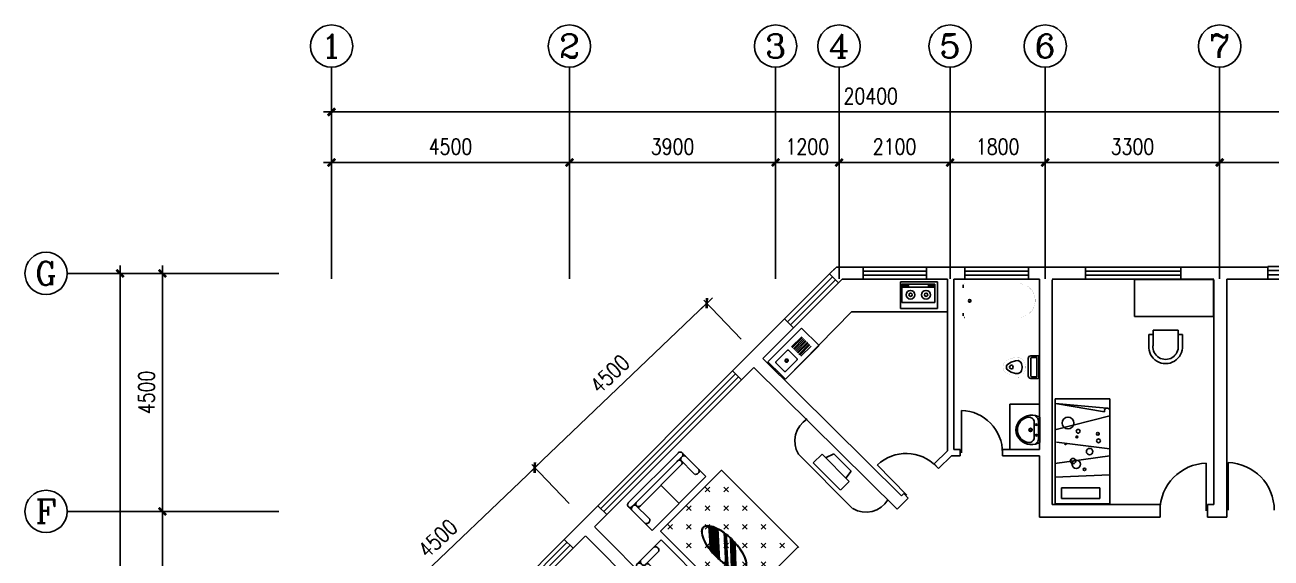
# Model space of a CAD drawing. Header units: millimetres. Extents: x 848 to 39704, y 306 to 29626.
# Drawn here: x 848 to 24420, y 19550 to 29626 of the extents above; entities that cross this region are included whole.
import ezdxf
from ezdxf.enums import TextEntityAlignment as Align

# ---------------------------------------------------------------- set-up
doc = ezdxf.new("R2010")
doc.units = ezdxf.units.MM
doc.linetypes.add('HIDDEN', pattern=[7.5, 5, -2.5])
for name, color, linetype in [('AXIS', 3, 'Continuous'), ('AXIS_TEXT', 7, 'Continuous'), ('CC1', 1, 'Continuous'), ('HZ', 4, 'Continuous'), ('LT2', 5, 'Continuous'), ('MC', 2, 'Continuous'), ('PUB_DIM', 3, 'Continuous'), ('PUB_TEXT', 7, 'Continuous'), ('TOTHER', 7, 'Continuous'), ('WALL', 255, 'Continuous'), ('WINDOW', 2, 'Continuous'), ('WINDOW_TEXT', 7, 'Continuous')]:
    doc.layers.add(name, color=color, linetype=linetype)
doc.styles.add('COMPLEX', font='COMPLEX')
doc.styles.add('DIM_FONT', font='SIMPLEX.shx', dxfattribs={"width": 0.8})
doc.styles.add('SIMPLEX', font='SIMPLEX.SHX')
doc.styles.get("Standard").update_dxf_attribs({"font": 'arial.ttf'})
doc.dimstyles.new('AXIS', dxfattribs={"dimtxt": 300, "dimasz": 1, "dimexe": 250, "dimexo": 300, "dimgap": 150, "dimtad": 1, "dimdec": 0, "dimdsep": 46, "dimtxsty": 'DIM_FONT', "dimblk": '_DIMX', "dimcen": 2.5, "dimse1": 1, "dimse2": 1, "dimclrt": 7, "dimadec": 0, "dimazin": 0, "dimtfac": 1, "dimtdec": 0, "dimtix": 1, "dimtmove": 2, "dimatfit": 3, "dimldrblk": '_DIMX', "dimfxl": 1, "dimtolj": 1, "dimtzin": 0, "dimarcsym": 0})

# ---------------------------------------------------------------- blocks, each defined once
blk = doc.blocks.new('_DIMX')
blk.add_line((-150, 0), (150, 0))
at = {"const_width": 50}
blk.add_lwpolyline([(-70, -70), (70, 70)], dxfattribs=at)
blk = doc.blocks.new('*D54')
at = {"layer": 'AXIS', "color": 0, "lineweight": -2, "transparency": 16777216}
blk.add_line((2648, 24929), (2648, 4531), dxfattribs=at)
at = {"layer": 'DEFPOINTS', "color": 0, "transparency": 16777216}
for p in [(5648, 24930), (2648, 4530), (5648, 4530)]:
    blk.add_point(p, dxfattribs=at)
at = {"layer": 'AXIS', "color": 0, "lineweight": -2, "transparency": 16777216}
for p, rotation in [((2648, 24930), 90), ((2648, 4530), 270)]:
    blk.add_blockref('_DIMX', p, dxfattribs=dict(at, rotation=rotation))
at = {"layer": 'AXIS', "color": 7, "transparency": 16777216, "insert": (2348, 14730), "char_height": 300, "attachment_point": 5, "rotation": 90, "style": 'DIM_FONT'}
blk.add_mtext('\\A1;20400', dxfattribs=at)
blk = doc.blocks.new('_WBLK')
for p, q in [((-0.5, 0.5), (0.5, 0.5)), ((0.5, 0.1667), (-0.5, 0.1667)), ((0.5, -0.1667), (-0.5, -0.1667)), ((-0.5, -0.5), (0.5, -0.5))]:
    blk.add_line(p, q)
at = {"layer": 'WINDOW_TEXT', "style": 'SIMPLEX', "flags": 9}
blk.add_attdef('A', text='', height=1, dxfattribs=at).set_placement((0, 1.5), align=Align.MIDDLE)
blk = doc.blocks.new('*D58')
at = {"layer": 'AXIS', "color": 0, "lineweight": -2, "transparency": 16777216}
blk.add_line((3448, 20429), (3448, 15331), dxfattribs=at)
at = {"layer": 'DEFPOINTS', "color": 0, "transparency": 16777216}
for p in [(5648, 20430), (3448, 15330), (5648, 15330)]:
    blk.add_point(p, dxfattribs=at)
at = {"layer": 'AXIS', "color": 0, "lineweight": -2, "transparency": 16777216}
for p, rotation in [((3448, 20430), 90), ((3448, 15330), 270)]:
    blk.add_blockref('_DIMX', p, dxfattribs=dict(at, rotation=rotation))
at = {"layer": 'AXIS', "color": 7, "transparency": 16777216, "insert": (3148, 17880), "char_height": 300, "attachment_point": 5, "rotation": 90, "style": 'DIM_FONT'}
blk.add_mtext('\\A1;5100', dxfattribs=at)
blk = doc.blocks.new('SS3')
at = {"layer": 'HZ'}
for p, q in [((-435, 1036), (206, 1036)), ((-435, 1036), (-435, -1004)), ((152, 1036), (152, -818)), ((252, 996), (252, -943)), ((-253, 916), (156, 916)), ((52, 916), (52, -830)), ((-435, 316), (52, 316)), ((-435, -284), (52, -284))]:
    blk.add_line(p, q, dxfattribs=at)
for centre, radius, start, end in [((-216, 974), 69.2, 116.8613, 237.2217), ((83, 974), 69.2, 302.7783, 63.1387), ((202, 985), 50.6, 348.0192, 184.8734), ((103, 864), 51.2, 342.4429, 183.3967), ((-216, -943), 69.2, 122.7783, 243.1387), ((103, -833), 51.2, 176.6033, 17.5571), ((83, -943), 69.2, 296.8613, 57.2217), ((202, -954), 50.6, 175.1266, 11.9808)]:
    blk.add_arc(centre, radius, start, end, dxfattribs=at)
at = {"layer": 'MC'}
for p, q in [((120, -884), (-253, -884)), ((206, -1004), (-435, -1004))]:
    blk.add_line(p, q, dxfattribs=at)
blk = doc.blocks.new('*X25')
at = {"color": 0}
for p, q in [((-19133, 62750), (-19125, 62750)), ((-18750, 62750), (-18625, 62750)), ((-18687.5, 62687.5), (-18687.5, 62812.5)), ((-18250, 62750), (-18125, 62750)), ((-18187.5, 62687.5), (-18187.5, 62812.5)), ((-17750, 62750), (-17625, 62750)), ((-17687.5, 62687.5), (-17687.5, 62812.5)), ((-19000, 62500), (-18875, 62500)), ((-18937.5, 62437.5), (-18937.5, 62562.5)), ((-18500, 62500), (-18375, 62500)), ((-18437.5, 62437.5), (-18437.5, 62562.5)), ((-18000, 62500), (-17875, 62500)), ((-17937.5, 62437.5), (-17937.5, 62562.5)), ((-19133, 62250), (-19125, 62250)), ((-18750, 62250), (-18625, 62250)), ((-18687.5, 62187.5), (-18687.5, 62312.5)), ((-18250, 62250), (-18125, 62250)), ((-18187.5, 62187.5), (-18187.5, 62312.5)), ((-17750, 62250), (-17625, 62250)), ((-17687.5, 62187.5), (-17687.5, 62312.5)), ((-19000, 62000), (-18875, 62000)), ((-18937.5, 61937.5), (-18937.5, 62062.5)), ((-18500, 62000), (-18375, 62000)), ((-18437.5, 61937.5), (-18437.5, 62062.5)), ((-18000, 62000), (-17875, 62000)), ((-17937.5, 61937.5), (-17937.5, 62062.5)), ((-18687.5, 61687.5), (-18687.5, 61812.5)), ((-18187.5, 61687.5), (-18187.5, 61812.5)), ((-17687.5, 61687.5), (-17687.5, 61812.5)), ((-19133, 61750), (-19125, 61750)), ((-18937.5, 61437.5), (-18937.5, 61562.5)), ((-18750, 61750), (-18625, 61750)), ((-18437.5, 61437.5), (-18437.5, 61562.5)), ((-18250, 61750), (-18125, 61750)), ((-17937.5, 61437.5), (-17937.5, 61562.5)), ((-17750, 61750), (-17625, 61750)), ((-19000, 61500), (-18875, 61500)), ((-18687.5, 61187.5), (-18687.5, 61312.5)), ((-18500, 61500), (-18375, 61500)), ((-18187.5, 61187.5), (-18187.5, 61312.5)), ((-18000, 61500), (-17875, 61500)), ((-17687.5, 61187.5), (-17687.5, 61312.5)), ((-19133, 61250), (-19125, 61250)), ((-18937.5, 60937.5), (-18937.5, 61062.5)), ((-18750, 61250), (-18625, 61250)), ((-18437.5, 60937.5), (-18437.5, 61062.5)), ((-18250, 61250), (-18125, 61250)), ((-17937.5, 60937.5), (-17937.5, 61062.5)), ((-17750, 61250), (-17625, 61250)), ((-19000, 61000), (-18875, 61000)), ((-18500, 61000), (-18375, 61000)), ((-18000, 61000), (-17875, 61000))]:
    blk.add_line(p, q, dxfattribs=at)
blk = doc.blocks.new('*X13')
at = {"color": 0}
for p, q in [((44114, 19117), (44623, 19627)), ((44154, 19122), (44645, 19614)), ((44194, 19128), (44667, 19600)), ((44327, 19224), (44689, 19587)), ((44536, 19422), (44462, 19496)), ((44554, 19439), (44480, 19513)), ((44573, 19456), (44498, 19530)), ((44591, 19473), (44516, 19547)), ((44609, 19490), (44535, 19564)), ((44627, 19507), (44553, 19582)), ((44645, 19524), (44571, 19599)), ((44664, 19542), (44590, 19616)), ((44682, 19559), (44608, 19633)), ((44700, 19576), (44688, 19588)), ((44194, 19127), (44132, 19189)), ((44225, 19131), (44151, 19206)), ((44245, 19147), (44169, 19223)), ((44263, 19164), (44187, 19240)), ((44281, 19182), (44205, 19257)), ((44299, 19199), (44224, 19274)), ((44318, 19216), (44242, 19292)), ((44336, 19233), (44260, 19309)), ((44354, 19250), (44279, 19326)), ((44372, 19267), (44297, 19343)), ((44391, 19284), (44315, 19360)), ((44409, 19302), (44333, 19377)), ((44427, 19319), (44352, 19394)), ((44445, 19336), (44370, 19411)), ((44463, 19353), (44388, 19428)), ((44482, 19370), (44407, 19445)), ((44500, 19387), (44425, 19462)), ((44518, 19404), (44443, 19479)), ((44100, 19116), (44077, 19138)), ((44131, 19120), (44096, 19155)), ((44163, 19124), (44114, 19172))]:
    blk.add_line(p, q, dxfattribs=at)
blk = doc.blocks.new('*X12')
at = {"color": 0}
for p, q in [((43925, 19141), (44423, 19639)), ((44279, 19467), (44256, 19490)), ((44297, 19484), (44275, 19506)), ((44316, 19501), (44293, 19523)), ((44334, 19518), (44312, 19540)), ((44352, 19535), (44331, 19556)), ((44370, 19552), (44349, 19573)), ((44389, 19569), (44368, 19590)), ((44386, 19566), (44486, 19666)), ((44407, 19586), (44387, 19606)), ((44425, 19603), (44405, 19623)), ((44444, 19620), (44424, 19640)), ((44462, 19637), (44443, 19657)), ((44480, 19654), (44461, 19673)), ((43890, 19141), (44090, 19341)), ((43932, 19142), (43901, 19173)), ((43950, 19159), (43920, 19189)), ((43968, 19176), (43939, 19206)), ((43986, 19194), (43957, 19223)), ((44005, 19211), (43976, 19239)), ((44023, 19228), (43995, 19256)), ((44041, 19245), (44013, 19273)), ((44060, 19262), (44032, 19289)), ((44078, 19279), (44051, 19306)), ((44096, 19296), (44069, 19323)), ((44114, 19313), (44088, 19339)), ((44133, 19330), (44107, 19356)), ((44151, 19347), (44125, 19373)), ((44169, 19364), (44144, 19390)), ((44188, 19381), (44163, 19406)), ((44206, 19398), (44181, 19423)), ((44224, 19415), (44200, 19440)), ((44242, 19433), (44219, 19456)), ((44261, 19450), (44237, 19473)), ((43897, 19141), (43883, 19156))]:
    blk.add_line(p, q, dxfattribs=at)
blk = doc.blocks.new('*X11')
at = {"color": 0}
for p, q in [((43488, 19270), (43891, 19673)), ((43513, 19259), (43945, 19692)), ((43537, 19248), (43982, 19693)), ((43561, 19237), (44018, 19694)), ((43586, 19226), (44055, 19695)), ((43610, 19215), (44091, 19696)), ((43634, 19204), (44128, 19697)), ((43659, 19193), (44164, 19698)), ((43838, 19342), (43687, 19493)), ((43856, 19359), (43706, 19510)), ((43875, 19376), (43724, 19526)), ((43893, 19393), (43743, 19543)), ((43912, 19410), (43762, 19559)), ((43930, 19427), (43781, 19576)), ((43949, 19444), (43800, 19592)), ((43967, 19460), (43819, 19609)), ((43985, 19477), (43837, 19625)), ((44004, 19494), (43856, 19642)), ((44022, 19511), (43875, 19659)), ((44041, 19528), (43894, 19675)), ((43903, 19402), (44200, 19699)), ((44059, 19545), (43913, 19691)), ((44078, 19562), (43948, 19692)), ((44096, 19579), (43982, 19693)), ((44115, 19596), (44017, 19694)), ((44133, 19613), (44051, 19695)), ((44151, 19630), (44085, 19696)), ((44170, 19646), (44120, 19697)), ((44188, 19663), (44154, 19698)), ((44207, 19680), (44188, 19699)), ((44225, 19697), (44223, 19700)), ((43484, 19272), (43461, 19295)), ((43548, 19243), (43480, 19311)), ((43613, 19213), (43498, 19328)), ((43672, 19190), (43517, 19345)), ((43690, 19207), (43536, 19361)), ((43709, 19224), (43555, 19378)), ((43727, 19241), (43574, 19394)), ((43746, 19258), (43593, 19411)), ((43764, 19274), (43611, 19427)), ((43783, 19291), (43630, 19444)), ((43801, 19308), (43649, 19460)), ((43819, 19325), (43668, 19477))]:
    blk.add_line(p, q, dxfattribs=at)
blk = doc.blocks.new('CJ1')
at = {"layer": 'LT2'}
for p, q in [((-1068, -237), (-605, 179)), ((-858, -344), (-268, 185)), ((-679, -385), (-71, 160)), ((-614, -394), (-11, 147)), ((-476, -405), (100, 112)), ((-326, -405), (199, 67))]:
    blk.add_line(p, q, dxfattribs=at)
for points in [[(343, -108, 0.203453), (303, -12, 0.097163), (125, 103, 0.054131), (-98, 165, 0.041072), (-402, 190, 0.041072), (-705, 165, 0.054131), (-929, 103, 0.097163), (-1106, -12, 0.203453), (-1147, -108, 0.203453), (-1106, -204, 0.097163), (-929, -319, 0.054131), (-705, -381, 0.041072), (-402, -406, 0.041072), (-98, -381, 0.054131), (125, -319, 0.097163), (303, -204, 0.203453)], [(333, -108, 0.203453), (296, -19, 0.097163), (121, 93, 0.054131), (-99, 155, 0.041072), (-402, 180, 0.041072), (-704, 155, 0.054131), (-925, 93, 0.097163), (-1099, -19, 0.203453), (-1137, -108, 0.203453), (-1099, -197, 0.097163), (-925, -310, 0.054131), (-704, -371, 0.041072), (-402, -396, 0.041072), (-99, -371, 0.054131), (121, -310, 0.097163), (296, -197, 0.203453)]]:
    blk.add_lwpolyline(points, format="xyb", close=True, dxfattribs=at)
for points in [[(-1063, -229), (-607, 171), (-290, 181), (-849, -332), (-1054, -238)], [(-662, -388), (-48, 162), (-29, 143), (-588, -378), (-653, -378)], [(-458, -397), (92, 116), (185, 60), (-290, -388), (-439, -406)]]:
    blk.add_lwpolyline(points, dxfattribs=at)
at = {"layer": 'CC1'}
for name in ['*X11', '*X12', '*X13']:
    blk.add_blockref(name, (-44518, -19519), dxfattribs=at)
blk = doc.blocks.new('*D72')
at = {"layer": 'DEFPOINTS', "color": 0, "transparency": 16777216}
for p in [(6647, 27981), (6647, 26981), (27047, 26981)]:
    blk.add_point(p, dxfattribs=at)
at = {"layer": 'PUB_DIM', "color": 0, "lineweight": -2, "transparency": 16777216}
blk.add_line((27046, 27981), (6648, 27981), dxfattribs=at)
at = {"layer": 'PUB_DIM', "color": 0, "lineweight": -2, "transparency": 16777216, "rotation": 180}
blk.add_blockref('_DIMX', (6647, 27981), dxfattribs=at)
at = {"layer": 'PUB_DIM', "color": 0, "lineweight": -2, "transparency": 16777216}
blk.add_blockref('_DIMX', (27047, 27981), dxfattribs=at)
at = {"layer": 'PUB_DIM', "color": 7, "transparency": 16777216, "insert": (16847, 28281), "char_height": 300, "attachment_point": 5, "style": 'DIM_FONT'}
blk.add_mtext('\\A1;20400', dxfattribs=at)
blk = doc.blocks.new('*D73')
at = {"layer": 'AXIS', "color": 0, "lineweight": -2, "transparency": 16777216}
blk.add_line((11147, 27026), (6649, 27026), dxfattribs=at)
at = {"layer": 'DEFPOINTS', "color": 0, "transparency": 16777216}
for p in [(6648, 27026), (6648, 24826), (11148, 24826)]:
    blk.add_point(p, dxfattribs=at)
at = {"layer": 'AXIS', "color": 0, "lineweight": -2, "transparency": 16777216, "rotation": 180}
blk.add_blockref('_DIMX', (6648, 27026), dxfattribs=at)
at = {"layer": 'AXIS', "color": 0, "lineweight": -2, "transparency": 16777216}
blk.add_blockref('_DIMX', (11148, 27026), dxfattribs=at)
at = {"layer": 'AXIS', "color": 7, "transparency": 16777216, "insert": (8898, 27326), "char_height": 300, "attachment_point": 5, "style": 'DIM_FONT'}
blk.add_mtext('\\A1;4500', dxfattribs=at)
blk = doc.blocks.new('*D74')
at = {"layer": 'AXIS', "color": 0, "lineweight": -2, "transparency": 16777216}
blk.add_line((3448, 24929), (3448, 20431), dxfattribs=at)
at = {"layer": 'DEFPOINTS', "color": 0, "transparency": 16777216}
for p in [(5648, 24930), (3448, 20430), (5648, 20430)]:
    blk.add_point(p, dxfattribs=at)
at = {"layer": 'AXIS', "color": 0, "lineweight": -2, "transparency": 16777216}
for p, rotation in [((3448, 24930), 90), ((3448, 20430), 270)]:
    blk.add_blockref('_DIMX', p, dxfattribs=dict(at, rotation=rotation))
at = {"layer": 'AXIS', "color": 7, "transparency": 16777216, "insert": (3148, 22680), "char_height": 300, "attachment_point": 5, "rotation": 90, "style": 'DIM_FONT'}
blk.add_mtext('\\A1;4500', dxfattribs=at)
blk = doc.blocks.new('_AXISO')
blk.add_circle((0, 0), 0.5)
at = {"layer": 'AXIS_TEXT', "style": 'COMPLEX', "width": 1.041667}
blk.add_attdef('A', text='', height=0.56, dxfattribs=at).set_placement((-0.25, -0.28), (0.25, -0.28), align=Align.FIT)
blk = doc.blocks.new('M_E4')
for p, q in [((670, -80), (670, -137)), ((670, -86), (670, -97)), ((670, -663), (670, -614))]:
    blk.add_line(p, q)
at = {"const_width": 1.5}
for points in [[(-750, -750), (-750, 0)], [(-750, 0), (750, 0)], [(750, 0), (750, -750)], [(608, -56), (640, -56)], [(670, -90), (670, -656)], [(670, -663), (670, -655)], [(750, -750), (-750, -750)]]:
    blk.add_lwpolyline(points, dxfattribs=at)
for points in [[(-399, -56, 0.930688), (-388, -693, 0.930688)], [(670, -86, 0.414214), (640, -56, 0.414214)], [(670, -90, 0.041784), (670, -85, 0.412615)], [(640, -693, 0.414214), (670, -663, 0.414214)]]:
    blk.add_lwpolyline(points, format="xyb", dxfattribs=at)
at = {"const_width": 1.5, "flags": 128}
for points in [[(-399, -56), (608, -56)], [(-399, -694), (645, -692)]]:
    blk.add_lwpolyline(points, dxfattribs=at)
for radius in [25, 23]:
    blk.add_circle((550, -381), radius)
blk.add_arc((640, -663), 30, 270, 280.176)
at = {"width": 0.8, "flags": 9}
for tag in ['XSIZE', 'YSIZE']:
    blk.add_attdef(tag, (0, 0), '', height=0.5, dxfattribs=at)
blk = doc.blocks.new('M_A2LHY')
blk.add_line((-0.472, 0), (-0.472, -1))
blk.add_arc((-0.5, 0), 1, 271.6231, 0)
blk = doc.blocks.new('*D75')
at = {"layer": 'AXIS', "color": 0, "lineweight": -2, "transparency": 16777216}
blk.add_line((20147, 27026), (18349, 27026), dxfattribs=at)
at = {"layer": 'DEFPOINTS', "color": 0, "transparency": 16777216}
for p in [(18348, 27026), (18348, 24826), (20148, 24826)]:
    blk.add_point(p, dxfattribs=at)
at = {"layer": 'AXIS', "color": 0, "lineweight": -2, "transparency": 16777216, "rotation": 180}
blk.add_blockref('_DIMX', (18348, 27026), dxfattribs=at)
at = {"layer": 'AXIS', "color": 0, "lineweight": -2, "transparency": 16777216}
blk.add_blockref('_DIMX', (20148, 27026), dxfattribs=at)
at = {"layer": 'AXIS', "color": 7, "transparency": 16777216, "insert": (19248, 27326), "char_height": 300, "attachment_point": 5, "style": 'DIM_FONT'}
blk.add_mtext('\\A1;1800', dxfattribs=at)
blk = doc.blocks.new('SS2')
at = {"layer": 'HZ'}
for p, q in [((36, 914), (36, -526)), ((36, 914), (677, 914)), ((218, 794), (627, 794)), ((523, 794), (523, -406)), ((623, 914), (623, -526)), ((723, 874), (723, -486)), ((36, 194), (523, 194))]:
    blk.add_line(p, q, dxfattribs=at)
for centre, radius, start, end in [((255, 852), 69.2, 116.8613, 237.2217), ((574, 743), 51.2, 342.4429, 183.3967), ((554, 852), 69.2, 302.7783, 63.1387), ((673, 863), 50.6, 348.0192, 184.8734), ((255, -464), 69.2, 122.7783, 243.1387), ((574, -355), 51.2, 176.6033, 17.5571), ((554, -464), 69.2, 296.8613, 57.2217), ((673, -476), 50.6, 175.1266, 11.9808)]:
    blk.add_arc(centre, radius, start, end, dxfattribs=at)
at = {"layer": 'MC'}
for p, q in [((623, -406), (218, -406)), ((677, -526), (36, -526))]:
    blk.add_line(p, q, dxfattribs=at)
blk = doc.blocks.new('*D77')
at = {"layer": 'AXIS', "color": 0, "lineweight": -2, "transparency": 16777216}
blk.add_line((15047, 27026), (11149, 27026), dxfattribs=at)
at = {"layer": 'DEFPOINTS', "color": 0, "transparency": 16777216}
for p in [(11148, 27026), (11148, 24826), (15048, 24826)]:
    blk.add_point(p, dxfattribs=at)
at = {"layer": 'AXIS', "color": 0, "lineweight": -2, "transparency": 16777216, "rotation": 180}
blk.add_blockref('_DIMX', (11148, 27026), dxfattribs=at)
at = {"layer": 'AXIS', "color": 0, "lineweight": -2, "transparency": 16777216}
blk.add_blockref('_DIMX', (15048, 27026), dxfattribs=at)
at = {"layer": 'AXIS', "color": 7, "transparency": 16777216, "insert": (13098, 27326), "char_height": 300, "attachment_point": 5, "style": 'DIM_FONT'}
blk.add_mtext('\\A1;3900', dxfattribs=at)
blk = doc.blocks.new('DG1')
at = {"layer": 'LT2'}
for p, q in [((-242, 114), (-217, 280)), ((-217, 280), (247, 280)), ((247, 280), (298, 114)), ((-333, 114), (-333, -118)), ((396, 114), (-333, 114)), ((396, -118), (396, 114)), ((711, -201), (-739, -201)), ((-325, -118), (396, -118))]:
    blk.add_line(p, q, dxfattribs=at)
for centre, start, end in [((-611, 279), 167.4196, 254.9832), ((583, 279), 285.0168, 12.5804)]:
    blk.add_arc(centre, 497, start, end, dxfattribs=at)
blk = doc.blocks.new('M_E16')
for p, q in [((-359, -351), (-359, -119)), ((-347, -107), (-34, -107)), ((-22, -119), (-22, -351)), ((63, -103), (336, -103)), ((63, -132), (336, -132)), ((63, -153), (336, -153)), ((63, -182), (336, -182)), ((63, -203), (336, -203)), ((63, -232), (336, -232)), ((-34, -363), (-347, -363)), ((63, -253), (336, -253)), ((63, -282), (336, -282)), ((63, -303), (336, -303)), ((63, -332), (336, -332)), ((63, -353), (336, -353))]:
    blk.add_line(p, q)
for points, const_width in [([(-353, -95), (-370, -113)], 1.91), ([(-370, -357), (-370, -113)], 2), ([(-353, -95), (-28, -95)], 1.8), ([(-10, -113), (-28, -95)], 1.91), ([(-10, -113), (-10, -357)], 2), ([(-370, -357), (-353, -375)], 1.91), ([(-28, -375), (-353, -375)], 1.8), ([(-28, -375), (-10, -357)], 1.91)]:
    blk.add_lwpolyline(points, dxfattribs=dict(const_width=const_width))
for points in [[(-347, -107), (-351, -108), (-354, -110), (-357, -113), (-358, -117), (-359, -119)], [(-216, -235), (-215, -245), (-209, -255), (-202, -261), (-192, -265), (-182, -265), (-172, -261), (-164, -255), (-159, -245), (-157, -235), (-159, -225), (-164, -215), (-172, -209), (-182, -205), (-192, -205), (-202, -209), (-209, -215), (-215, -225), (-216, -235)], [(-206, -235), (-205, -242), (-201, -248), (-196, -252), (-190, -254), (-183, -254), (-177, -252), (-172, -248), (-169, -242), (-168, -235), (-169, -228), (-172, -222), (-177, -218), (-183, -215), (-190, -215), (-196, -218), (-201, -222), (-205, -228), (-206, -235)], [(-22, -119), (-23, -115), (-25, -111), (-28, -109), (-32, -107), (-34, -107)], [(-359, -351), (-358, -355), (-356, -358), (-353, -361), (-349, -363), (-347, -363)], [(-34, -363), (-30, -362), (-26, -360), (-24, -357), (-22, -353), (-22, -351)]]:
    blk.add_lwpolyline(points)
at = {"layer": 'TOTHER', "linetype": 'Continuous'}
for p, q in [((-450, 0), (450, 0)), ((-450, -471), (-450, 0)), ((450, 0), (450, -471)), ((-450, -471), (450, -471))]:
    blk.add_line(p, q, dxfattribs=at)
at = {"layer": 'TOTHER', "linetype": 'HIDDEN'}
blk.add_line((-450, 0), (-450, -300), dxfattribs=at)
at = {"width": 0.8, "flags": 9}
for tag in ['XSIZE', 'YSIZE']:
    blk.add_attdef(tag, (0, 0), '', height=0.5, dxfattribs=at)
blk = doc.blocks.new('M_E19')
for p, q in [((-323, -113), (-323, -456)), ((299, -113), (-323, -113)), ((299, -456), (299, -113)), ((-323, -400), (299, -400)), ((-323, -456), (299, -456)), ((-291, -422), (-291, -434)), ((-216, -432), (-280, -432)), ((-280, -432), (-280, -448)), ((-280, -448), (-216, -448)), ((-216, -448), (-216, -432)), ((-199, -423), (-199, -434)), ((182, -422), (182, -434)), ((193, -432), (193, -448)), ((257, -432), (193, -432)), ((193, -448), (257, -448)), ((257, -448), (257, -432)), ((274, -423), (274, -434))]:
    blk.add_line(p, q)
for points in [[(-199, -423, 0.259034), (-201, -420, 0.076276), (-213, -415, 0.036515), (-226, -412, 0.026615), (-245, -411, 0.026615), (-264, -412, 0.036515), (-277, -415, 0.076276), (-289, -420, 0.259034), (-291, -423, 0.078462), (-291, -424, 0.056762)], [(-199, -434, 0.259034), (-201, -430, 0.076276), (-213, -425, 0.036515), (-226, -423, 0.026615), (-245, -422, 0.026615), (-264, -423, 0.036515), (-277, -425, 0.076276), (-289, -430, 0.259034), (-291, -434, 0.259034), (-289, -437, 0.056762), (-280, -441, 0.036515)], [(-216, -443, 0.008736), (-213, -442, 0.076276), (-201, -437, 0.259034), (-199, -434, 0.259034)], [(274, -423, 0.259034), (272, -420, 0.076276), (260, -415, 0.036515), (247, -412, 0.026615), (228, -411, 0.026615), (209, -412, 0.036515), (196, -415, 0.076276), (184, -420, 0.259034), (182, -423, 0.078462), (182, -424, 0.056762)], [(274, -434, 0.259034), (272, -430, 0.076276), (260, -425, 0.036515), (247, -423, 0.026615), (228, -422, 0.026615), (209, -423, 0.036515), (196, -425, 0.076276), (184, -430, 0.259034), (182, -434, 0.259034), (184, -437, 0.056762), (193, -441, 0.036515)], [(257, -443, 0.008736), (260, -442, 0.076276), (272, -437, 0.259034), (274, -434, 0.259034)]]:
    blk.add_lwpolyline(points, format="xyb")
at = {"layer": 'TOTHER', "linetype": 'Continuous'}
for p, q in [((-350, 0), (350, 0)), ((-350, -500), (-350, 0)), ((350, 0), (350, -500)), ((350, -500), (-350, -500))]:
    blk.add_line(p, q, dxfattribs=at)
for centre, radius in [((-158, -259), 82.5), ((-158, -259), 31.6), ((134, -259), 82.5), ((134, -259), 31.6)]:
    blk.add_circle(centre, radius, dxfattribs=at)
at = {"width": 0.8, "flags": 9}
for tag in ['XSIZE', 'YSIZE']:
    blk.add_attdef(tag, (0, 0), '', height=0.5, dxfattribs=at)
blk = doc.blocks.new('*D65')
at = {"layer": 'AXIS', "color": 0, "lineweight": -2, "transparency": 16777216}
blk.add_line((18347, 27026), (16249, 27026), dxfattribs=at)
at = {"layer": 'DEFPOINTS', "color": 0, "transparency": 16777216}
for p in [(16248, 27026), (16248, 24826), (18348, 24826)]:
    blk.add_point(p, dxfattribs=at)
at = {"layer": 'AXIS', "color": 0, "lineweight": -2, "transparency": 16777216, "rotation": 180}
blk.add_blockref('_DIMX', (16248, 27026), dxfattribs=at)
at = {"layer": 'AXIS', "color": 0, "lineweight": -2, "transparency": 16777216}
blk.add_blockref('_DIMX', (18348, 27026), dxfattribs=at)
at = {"layer": 'AXIS', "color": 7, "transparency": 16777216, "insert": (17298, 27326), "char_height": 300, "attachment_point": 5, "style": 'DIM_FONT'}
blk.add_mtext('\\A1;2100', dxfattribs=at)
blk = doc.blocks.new('*D66')
at = {"layer": 'AXIS', "color": 0, "lineweight": -2, "transparency": 16777216}
blk.add_line((16247, 27026), (15049, 27026), dxfattribs=at)
at = {"layer": 'DEFPOINTS', "color": 0, "transparency": 16777216}
for p in [(15048, 27026), (15048, 24826), (16248, 24826)]:
    blk.add_point(p, dxfattribs=at)
at = {"layer": 'AXIS', "color": 0, "lineweight": -2, "transparency": 16777216, "rotation": 180}
blk.add_blockref('_DIMX', (15048, 27026), dxfattribs=at)
at = {"layer": 'AXIS', "color": 0, "lineweight": -2, "transparency": 16777216}
blk.add_blockref('_DIMX', (16248, 27026), dxfattribs=at)
at = {"layer": 'AXIS', "color": 7, "transparency": 16777216, "insert": (15648, 27326), "char_height": 300, "attachment_point": 5, "style": 'DIM_FONT'}
blk.add_mtext('\\A1;1200', dxfattribs=at)
blk = doc.blocks.new('*D67')
at = {"layer": 'AXIS', "color": 0, "lineweight": -2, "transparency": 16777216}
blk.add_line((27047, 27026), (23449, 27026), dxfattribs=at)
at = {"layer": 'DEFPOINTS', "color": 0, "transparency": 16777216}
for p in [(23448, 27026), (23448, 24826), (27048, 24826)]:
    blk.add_point(p, dxfattribs=at)
at = {"layer": 'AXIS', "color": 0, "lineweight": -2, "transparency": 16777216, "rotation": 180}
blk.add_blockref('_DIMX', (23448, 27026), dxfattribs=at)
at = {"layer": 'AXIS', "color": 0, "lineweight": -2, "transparency": 16777216}
blk.add_blockref('_DIMX', (27048, 27026), dxfattribs=at)
at = {"layer": 'AXIS', "color": 7, "transparency": 16777216, "insert": (25248, 27326), "char_height": 300, "attachment_point": 5, "style": 'DIM_FONT'}
blk.add_mtext('\\A1;3600', dxfattribs=at)
blk = doc.blocks.new('*D68')
at = {"layer": 'AXIS', "color": 0, "lineweight": -2, "transparency": 16777216}
blk.add_line((23447, 27026), (20149, 27026), dxfattribs=at)
at = {"layer": 'DEFPOINTS', "color": 0, "transparency": 16777216}
for p in [(20148, 27026), (20148, 24826), (23448, 24826)]:
    blk.add_point(p, dxfattribs=at)
at = {"layer": 'AXIS', "color": 0, "lineweight": -2, "transparency": 16777216, "rotation": 180}
blk.add_blockref('_DIMX', (20148, 27026), dxfattribs=at)
at = {"layer": 'AXIS', "color": 0, "lineweight": -2, "transparency": 16777216}
blk.add_blockref('_DIMX', (23448, 27026), dxfattribs=at)
at = {"layer": 'AXIS', "color": 7, "transparency": 16777216, "insert": (21798, 27326), "char_height": 300, "attachment_point": 5, "style": 'DIM_FONT'}
blk.add_mtext('\\A1;3300', dxfattribs=at)
blk = doc.blocks.new('M_C7')
for p, q in [((-750, 0), (-750, -700)), ((750, 0), (-750, 0)), ((750, -700), (750, 0)), ((-750, -700), (750, -700))]:
    blk.add_line(p, q)
at = {"width": 0.8, "flags": 9}
for tag, p in [('XSIZE', (-748, -358)), ('YSIZE', (750, -354))]:
    blk.add_attdef(tag, p, '', height=0.2, dxfattribs=at)
blk = doc.blocks.new('CUH2')
for p, q in [((-697, -1103), (-697, 879)), ((-697, 879), (339, 879))]:
    blk.add_line(p, q)
at = {"layer": 'MC'}
for p, q in [((-571, 782), (149, 782)), ((-571, 578), (-571, 782)), ((149, 782), (149, 578)), ((339, 879), (339, -1103)), ((149, 578), (-571, 578)), ((339, 332), (-703, 374)), ((339, -25), (-703, 121)), ((-667, -287), (339, -156)), ((339, -781), (-703, -515)), ((-685, -1013), (240, -860)), ((283, -930), (-685, -1013)), ((339, -1103), (-697, -1103))]:
    blk.add_line(p, q, dxfattribs=at)
for centre, radius in [((-139, 229), 24), ((-355, 73), 50.9), ((-295, 133), 80.5), ((-43, -107), 60), ((-499, -251), 12), ((-283, -383), 17), ((-259, -491), 36), ((113, -443), 26.8), ((125, -311), 36), ((-451, -647), 111)]:
    blk.add_circle(centre, radius, dxfattribs=at)
blk.add_arc((288, -879), 51.4, 158.2675, 2.7548, dxfattribs=at)
blk = doc.blocks.new('M_E6')
for p, q in [((240, 0), (-240, 0)), ((-237, 0), (239, 0)), ((240, 0), (270, -79)), ((-213, -36), (-271, -91)), ((-240, 0), (-270, -79)), ((-179, -23), (181, -23)), ((141, -105), (-141, -105)), ((-141, -105), (141, -105)), ((217, -37), (274, -95))]:
    blk.add_line(p, q)
for centre, radius in [((-99, -65), 16.3), ((2, -172), 31.6), ((2, -172), 23), ((101, -65), 16.3)]:
    blk.add_circle(centre, radius)
for centre, radius, start, end in [((28, -152), 307, 166.1751, 244.7296), ((-141, -205), 100, 90, 190.5602), ((0, -179), 243, 190.5602, 349.4398), ((-179, -73), 50, 90, 133.181), ((-28, -152), 307, 297.0639, 13.8249), ((141, -205), 100, 349.4398, 90), ((181, -73), 50, 44.5607, 90), ((0, -201), 250, 245.8071, 296.4628), ((28, -152), 307, 266.589, 266.5936)]:
    blk.add_arc(centre, radius, start, end)
at = {"width": 0.8, "flags": 9}
for tag in ['XSIZE', 'YSIZE']:
    blk.add_attdef(tag, (0, 0), '', height=0.5, dxfattribs=at)
blk = doc.blocks.new('M_E7')
for p, q in [((-201, 62), (-201, -265)), ((-10, 112), (-151, 112)), ((-150, 61), (-150, -264)), ((-41, 81), (-130, 81)), ((-36, -102), (-36, 76)), ((0, -102), (0, 102)), ((-36, -102), (-36, -279)), ((0, -102), (0, -305)), ((-10, -315), (-151, -315)), ((-41, -284), (-130, -284))]:
    blk.add_line(p, q)
at = {"const_width": 1}
for points in [[(-651, -24), (-637, -1), (-550, 51), (-451, 83), (-371, 88), (-294, 37), (-262, -18), (-252, -84), (-252, -102)], [(-651, -180), (-637, -202), (-550, -254), (-451, -287), (-371, -292), (-294, -240), (-262, -186), (-252, -119), (-252, -102)]]:
    blk.add_lwpolyline(points, dxfattribs=at)
for points in [[(-597, -59), (-590, -49), (-523, -9), (-438, 19), (-389, 22), (-343, -9), (-325, -40), (-317, -89), (-317, -102)], [(-596, -145), (-590, -154), (-523, -194), (-438, -222), (-389, -225), (-343, -194), (-325, -164), (-317, -114), (-317, -102)]]:
    blk.add_lwpolyline(points)
blk.add_lwpolyline([(-644, -15, 0.39866), (-643, -191, 0.39866)], format="xyb", dxfattribs=at)
for centre, radius, start, end in [((-151, 62), 50, 90, 180), ((-130, 61), 20, 90, 180), ((-41, 76), 5, 0, 90), ((-10, 102), 10, 0, 90), ((-551, -102), 62.6, 137.0381, 223.979), ((-511, -114), 47.8, 77.2641, 164.6652), ((-511, -89), 47.8, 195.3348, 282.7359), ((-541, -103), 54.1, 1.1332, 40.3816), ((-541, -101), 54.1, 319.6184, 358.8668), ((-151, -265), 50, 180, 270), ((-130, -264), 20, 180, 270), ((-41, -279), 5, 270, 0), ((-10, -305), 10, 270, 0)]:
    blk.add_arc(centre, radius, start, end)
at = {"width": 0.8, "flags": 9}
for tag in ['XSIZE', 'YSIZE']:
    blk.add_attdef(tag, (0, 0), '', height=0.5, dxfattribs=at)
blk = doc.blocks.new('M_C3')
for p, q in [((-319, 296), (-319, 84)), ((-239, 296), (-239, 0)), ((239, 296), (239, 0)), ((319, 296), (319, 84)), ((-319, 84), (-239, 84)), ((-239, 0), (239, 0)), ((239, 84), (319, 84))]:
    blk.add_line(p, q)
for radius, start, end in [(320, 356.4494, 183.5506), (240, 355.2636, 184.7364)]:
    blk.add_arc((0, 316), radius, start, end)
at = {"width": 0.8, "flags": 9}
for tag in ['YSIZE', 'XSIZE', 'XSIZE', 'YSIZE']:
    blk.add_attdef(tag, (0, 0), '', height=0.5, dxfattribs=at)

msp = doc.modelspace()

# ---------------------------------------------------------------- linework, layer by layer
at = {"layer": 'AXIS'}
for p, q in [((6647.7, 28826.2), (6647.7, 24826.2)), ((11147.7, 28826.2), (11147.7, 24826.2)), ((15047.7, 28826.2), (15047.7, 24826.2)), ((16247.7, 28826.2), (16247.7, 24826.2)), ((18347.7, 28826.2), (18347.7, 24826.2)), ((20147.7, 28826.2), (20147.7, 24826.2)), ((23447.7, 28826.2), (23447.7, 24826.2)), ((1647.7, 24930.5), (5647.7, 24930.5)), ((1647.7, 20430.5), (5647.7, 20430.5))]:
    msp.add_line(p, q, dxfattribs=at)
at = {"layer": 'PUB_DIM'}
for p, q in [((14395.7, 23686.5), (13688.5, 24426.9)), ((15253, 22948.9), (16481.3, 24203.6)), ((16481.3, 24203.6), (18282.8, 24203.6)), ((19479.5, 21591.9), (19479.5, 22457)), ((19479.5, 22457), (20044.8, 22457)), ((11141.6, 20578.3), (10434.4, 21318.7))]:
    msp.add_line(p, q, dxfattribs=at)
at = {"layer": 'PUB_TEXT'}
msp.add_lwpolyline([(15474.3, 19759.8), (14322.4, 18607.9), (12871.4, 20058.9), (14023.3, 21210.8), (15486.3, 19747.8)], dxfattribs=at)
at = {"layer": 'WALL'}
for p, q in [((16066.9, 24919.4), (16198, 25050.5)), ((16145.3, 24997.8), (16198, 25050.5)), ((16705.1, 25050.5), (16198, 25050.5)), ((16421.5, 25050.5), (16198, 25050.5)), ((16705.1, 24823), (16705.1, 25050.5)), ((18630.2, 25050.5), (17905.1, 25050.5)), ((17905.1, 24823), (17905.1, 25050.5)), ((18630.2, 24823), (18630.2, 25050.5)), ((20910.2, 25050.5), (19830.2, 25050.5)), ((19830.2, 24823), (19830.2, 25050.5)), ((20910.2, 24823), (20910.2, 25050.5)), ((22710.2, 25050.5), (24360.2, 25050.5)), ((22710.2, 24823), (22710.2, 25050.5)), ((24360.2, 24823), (24360.2, 25050.5)), ((16236.6, 24749.6), (16066.9, 24919.4)), ((16309.9, 24823), (16236.6, 24749.6)), ((16705.1, 24823), (16309.9, 24823)), ((18300.2, 24823), (17905.1, 24823)), ((18300.2, 24823), (18300.2, 21577.5)), ((18420.2, 24823), (18630.2, 24823)), ((18420.2, 24823), (18420.2, 21600)), ((19830.2, 24823), (20040.2, 24823)), ((20040.2, 21600), (20040.2, 24823)), ((20280.2, 24823), (20910.2, 24823)), ((20280.2, 20563), (20280.2, 24810.5)), ((22710.2, 24823), (23340.2, 24823)), ((23340.2, 24810.5), (23340.2, 20563)), ((23340.2, 24810.5), (23340.2, 20563)), ((23580.2, 24823), (23580.2, 21163)), ((23580.2, 24823), (23580.2, 21163)), ((23580.2, 24823), (24360.2, 24823)), ((14232.9, 23085.4), (15218.4, 24070.8)), ((15388.1, 23901.1), (15218.4, 24070.8)), ((15388.1, 23901.1), (14805.7, 23318.7)), ((14402.6, 22915.6), (14636, 23149)), ((17344.4, 20474.3), (14636, 23149)), ((17430.6, 20726.5), (14805.7, 23318.7)), ((14402.6, 22915.6), (14232.9, 23085.4)), ((18045.2, 21328), (18300.2, 21577.5)), ((18129.2, 21242.2), (18372.2, 21480)), ((18372.2, 21480), (18540.2, 21480)), ((18420.2, 21600), (18540.2, 21600)), ((18540.2, 21600), (18540.2, 21480)), ((19340.2, 21600), (20040.2, 21600)), ((19340.2, 21600), (19340.2, 21480)), ((19340.2, 21480), (20040.2, 21480)), ((20040.2, 20323), (20040.2, 21480)), ((18045.2, 21328), (18129.2, 21242.2)), ((23580.2, 21163), (23580.2, 20923)), ((23580.2, 21163), (23580.2, 20923)), ((17430.6, 20726.5), (17473.5, 20768.5)), ((17473.5, 20768.5), (17557.4, 20682.7)), ((23580.2, 20923), (23580.2, 20323)), ((23580.2, 20923), (23580.2, 20323)), ((11050.8, 19903.3), (11687.3, 20539.8)), ((11857, 20370.1), (11687.3, 20539.8)), ((17344.4, 20474.3), (17557.4, 20682.7)), ((22320.2, 20563), (20280.2, 20563)), ((22320.2, 20563), (22320.2, 20323)), ((23220.2, 20563), (23220.2, 20323)), ((23340.2, 20563), (23220.2, 20563)), ((11623.6, 20136.7), (11857, 20370.1)), ((22320.2, 20323), (20040.2, 20323)), ((23340.2, 20323), (23220.2, 20323)), ((23340.2, 20323), (23580.2, 20323)), ((23340.2, 20323), (23580.2, 20323)), ((11626.9, 20133.4), (17631.5, 14128.8)), ((11220.6, 19733.6), (11050.8, 19903.3)), ((11220.6, 19733.6), (11453.9, 19967)), ((11457.8, 19963.2), (17460.2, 13960.8))]:
    msp.add_line(p, q, dxfattribs=at)

# ---------------------------------------------------------------- block references
at = {"layer": 'AXIS'}
ref = msp.add_blockref('_AXISO', (6647.7, 29226.2), dxfattribs=dict(at, xscale=800, yscale=800, zscale=800))
ref.add_attrib('A', '1', dxfattribs={"layer": '0', "color": 7, "height": 448, "style": 'COMPLEX', "width": 2.083333}).set_placement((6447.7, 29002.2), (6847.7, 29002.2), align=Align.FIT)
ref = msp.add_blockref('_AXISO', (11147.7, 29226.2), dxfattribs=dict(at, xscale=800, yscale=800, zscale=800))
ref.add_attrib('A', '2', dxfattribs={"layer": '0', "color": 7, "height": 448, "style": 'COMPLEX', "width": 1.339286}).set_placement((10947.7, 29002.2), (11347.7, 29002.2), align=Align.FIT)
ref = msp.add_blockref('_AXISO', (15047.7, 29226.2), dxfattribs=dict(at, xscale=800, yscale=800, zscale=800))
ref.add_attrib('A', '3', dxfattribs={"layer": '0', "color": 7, "height": 448, "style": 'COMPLEX', "width": 1.339286}).set_placement((14847.7, 29002.2), (15247.7, 29002.2), align=Align.FIT)
ref = msp.add_blockref('_AXISO', (16247.7, 29226.2), dxfattribs=dict(at, xscale=800, yscale=800, zscale=800))
ref.add_attrib('A', '4', dxfattribs={"layer": '0', "color": 7, "height": 448, "style": 'COMPLEX', "width": 1.171875}).set_placement((16047.7, 29002.2), (16447.7, 29002.2), align=Align.FIT)
ref = msp.add_blockref('_AXISO', (18347.7, 29226.2), dxfattribs=dict(at, xscale=800, yscale=800, zscale=800))
ref.add_attrib('A', '5', dxfattribs={"layer": '0', "color": 7, "height": 448, "style": 'COMPLEX', "width": 1.339286}).set_placement((18147.7, 29002.2), (18547.7, 29002.2), align=Align.FIT)
ref = msp.add_blockref('_AXISO', (20147.7, 29226.2), dxfattribs=dict(at, xscale=800, yscale=800, zscale=800))
ref.add_attrib('A', '6', dxfattribs={"layer": '0', "color": 7, "height": 448, "style": 'COMPLEX', "width": 1.339286}).set_placement((19947.7, 29002.2), (20347.7, 29002.2), align=Align.FIT)
ref = msp.add_blockref('_AXISO', (23447.7, 29226.2), dxfattribs=dict(at, xscale=800, yscale=800, zscale=800))
ref.add_attrib('A', '7', dxfattribs={"layer": '0', "color": 7, "height": 448, "style": 'COMPLEX', "width": 1.339286}).set_placement((23247.7, 29002.2), (23647.7, 29002.2), align=Align.FIT)
ref = msp.add_blockref('_AXISO', (1247.7, 24930.5), dxfattribs=dict(at, xscale=800, yscale=800, zscale=800))
ref.add_attrib('A', 'G', dxfattribs={"layer": '0', "color": 7, "height": 448, "style": 'COMPLEX', "width": 1.041667}).set_placement((1047.7, 24706.5), (1447.7, 24706.5), align=Align.FIT)
ref = msp.add_blockref('_AXISO', (1247.7, 20430.5), dxfattribs=dict(at, xscale=800, yscale=800, zscale=800))
ref.add_attrib('A', 'F', dxfattribs={"layer": '0', "color": 7, "height": 448, "style": 'COMPLEX', "width": 1.171875}).set_placement((1047.7, 20206.5), (1447.7, 20206.5), align=Align.FIT)
at = {"layer": 'PUB_TEXT', "xscale": -1}
for name, p, rotation in [('M_E19', (17758.8, 24267.6), 180), ('M_C7', (22583.8, 24113), 180), ('M_E16', (15553.9, 23246.6), 224.999999999931), ('M_C3', (22425.8, 23860), 180), ('CUH2', (21029.9, 21455.3), 180), ('DG1', (16124.8, 21150), 315.0000000000691), ('SS2', (13109.3, 20417.3), 315.0000000000691), ('*X25', (44914.6, -36738.7), 44.99999999993094), ('SS3', (13308.4, 18851.2), 44.99999999993094)]:
    msp.add_blockref(name, p, dxfattribs=dict(at, rotation=rotation))
msp.add_blockref('M_E4', (19268.5, 24791.7), dxfattribs=at)
at = {"layer": 'PUB_TEXT'}
msp.add_blockref('M_E7', (20026.7, 23259.8), dxfattribs=at)
at = {"layer": 'PUB_TEXT', "xscale": -0.7500000000059148, "yscale": 0.75, "zscale": 0.75, "rotation": 134.9999999999999}
msp.add_blockref('CJ1', (14229.2, 19467.8), dxfattribs=at)
at = {"layer": 'WALL', "rotation": 270}
msp.add_blockref('M_E6', (20043.8, 21972.7), dxfattribs=at)
at = {"layer": 'WINDOW'}
for name, p, xscale, yscale, zscale in [('_WBLK', (17305.1, 24936.7), 1200, 227.5108318972052, 1200), ('_WBLK', (19230.2, 24936.7), 1200, 227.5108318972052, 1200), ('_WBLK', (21810.2, 24936.7), 1800, 227.5108318972052, 1800), ('_WBLK', (25260.2, 24943), 1800, 240, 1800), ('M_A2LHY', (24030.2, 20455.2), 900, -900, 900)]:
    msp.add_blockref(name, p, dxfattribs=dict(at, xscale=xscale, yscale=yscale, zscale=zscale))
for name, p, xscale, yscale, zscale, rotation in [('_WBLK', (15727.5, 24410.2), 1199.999999999997, 240, 1200, 45), ('_WBLK', (13045, 21727.7), 3599.99999999999, 240, 3600, 45), ('M_A2LHY', (18940.2, 21540), -800, 800, 800, 180), ('M_A2LHY', (17801.3, 21005.3), -799.9999999999914, 800, 800, 224.3803265409991), ('M_A2LHY', (22770.2, 20443), 900, 900, 900, 180), ('_WBLK', (9862.9, 18545.7), 3599.99999999999, 240, 3600, 45)]:
    msp.add_blockref(name, p, dxfattribs=dict(at, xscale=xscale, yscale=yscale, zscale=zscale, rotation=rotation))

# ---------------------------------------------------------------- dimensions: what is measured, and where the dimension line sits
at = {"layer": 'AXIS'}
for base, p1, p2, picture, middle in [((6647.7, 27026.2), (11147.7, 24826.2), (6647.7, 24826.2), '*D73', (8897.7, 27326.2)), ((11147.7, 27026.2), (15047.7, 24826.2), (11147.7, 24826.2), '*D77', (13097.7, 27326.2)), ((15047.7, 27026.2), (16247.7, 24826.2), (15047.7, 24826.2), '*D66', (15647.7, 27326.2)), ((16247.7, 27026.2), (18347.7, 24826.2), (16247.7, 24826.2), '*D65', (17297.7, 27326.2)), ((18347.7, 27026.2), (20147.7, 24826.2), (18347.7, 24826.2), '*D75', (19247.7, 27326.2)), ((20147.7, 27026.2), (23447.7, 24826.2), (20147.7, 24826.2), '*D68', (21797.7, 27326.2)), ((23447.7, 27026.2), (27047.7, 24826.2), (23447.7, 24826.2), '*D67', (25247.7, 27326.2))]:
    dim = msp.add_linear_dim(base=base, p1=p1, p2=p2, dimstyle='AXIS', dxfattribs=at)
    dim.commit()
    dim.dimension.update_dxf_attribs({"geometry": picture, "text_midpoint": middle})
for p2, distance, picture, middle in [((5647.7, 4530.5), -3000, '*D54', (2347.7, 14730.5)), ((5647.7, 20430.5), -2200, '*D74', (3147.7, 22680.5))]:
    dim = msp.add_aligned_dim(p1=(5647.7, 24930.5), p2=p2, distance=distance, dimstyle='AXIS', dxfattribs=at)
    dim.commit()
    dim.dimension.update_dxf_attribs({"geometry": picture, "text_midpoint": middle})
dim = msp.add_linear_dim(base=(3447.7, 15330.5), p1=(5647.7, 20430.5), p2=(5647.7, 15330.5), angle=90, dimstyle='AXIS', dxfattribs=at)
dim.commit()
dim.dimension.update_dxf_attribs({"geometry": '*D58', "text_midpoint": (3147.7, 17880.5)})
at = {"layer": 'PUB_DIM'}
dim = msp.add_aligned_dim(p1=(27047.5, 26980.6), p2=(6647.5, 26980.6), distance=-1000, dimstyle='AXIS', dxfattribs=at)
dim.commit()
dim.dimension.update_dxf_attribs({"geometry": '*D72', "text_midpoint": (16847.5, 28280.6)})
msp.add_linear_dim(base=(13745.7, 24366.5), p1=(9800.9, 21981.4), p2=(13054.9, 25089.6), angle=43.68683, dimstyle='AXIS', dxfattribs=at).render()
msp.add_aligned_dim(p1=(6546.8, 18873.1), p2=(9800.9, 21981.4), distance=-1000, dimstyle='AXIS', dxfattribs=at).render()

doc.saveas('drawing.dxf')
